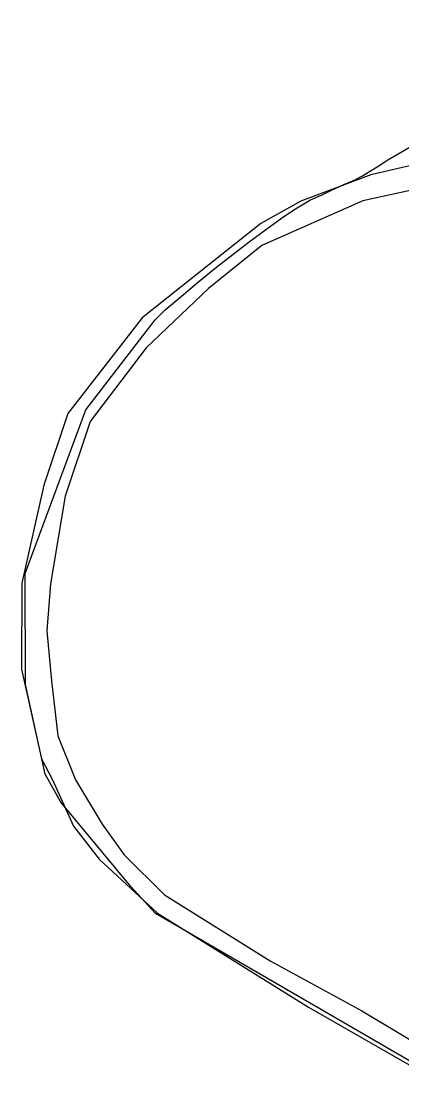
# Model space of a CAD drawing. Header units: metres. Extents: x 121.2 to 135.4, y 31 to 34.7.
# Drawn here: x 121.49871 to 121.51653, y 31.34952 to 31.39943 of the extents above; entities that cross this region are included whole.
import ezdxf

# ---------------------------------------------------------------- set-up
doc = ezdxf.new("R2010")
doc.units = ezdxf.units.M
doc.layers.add('DEFAULT', color=7, linetype='Continuous')

msp = doc.modelspace()

# ---------------------------------------------------------------- linework, layer by layer
at = {"layer": 'DEFAULT'}
for points in [[(121.519085, 31.349522), (121.50498, 31.357716), (121.503828, 31.358973), (121.500548, 31.362914), (121.499831, 31.364233), (121.498899, 31.36842), (121.498883, 31.373609), (121.501729, 31.381265), (121.50497, 31.38547), (121.505431, 31.385937), (121.506085, 31.386487), (121.507008, 31.387265), (121.507684, 31.387824), (121.508467, 31.388437), (121.509293, 31.389069), (121.509948, 31.389564), (121.510463, 31.38993), (121.510978, 31.390306), (121.511525, 31.390663), (121.512222, 31.391084), (121.512802, 31.391331), (121.513199, 31.391533), (121.513778, 31.391808), (121.514304, 31.392028), (121.514658, 31.392211), (121.51498, 31.392412), (121.515334, 31.392632), (121.515832, 31.392951), (121.526984, 31.399434)], [(121.518408, 31.393042), (121.515041, 31.392264), (121.511766, 31.391024), (121.509898, 31.38998), (121.504364, 31.385568), (121.500876, 31.381098), (121.499759, 31.377747), (121.498738, 31.373165), (121.498711, 31.369142), (121.499653, 31.364952), (121.500172, 31.363964), (121.501152, 31.361804), (121.502347, 31.36025), (121.505077, 31.357729), (121.512135, 31.353336), (121.516941, 31.350568)], [(121.519089, 31.392), (121.514668, 31.391048), (121.509948, 31.388959), (121.507459, 31.386945), (121.50454, 31.38416), (121.501923, 31.380716), (121.500764, 31.377236), (121.500077, 31.373132), (121.499905, 31.370933), (121.50012, 31.368588), (121.500421, 31.366023), (121.501236, 31.363971), (121.502481, 31.361883), (121.50351, 31.360453), (121.505399, 31.358584), (121.510334, 31.355506), (121.514625, 31.353161), (121.517801, 31.351255)]]:
    msp.add_lwpolyline(points, dxfattribs=at)

doc.saveas('drawing.dxf')
